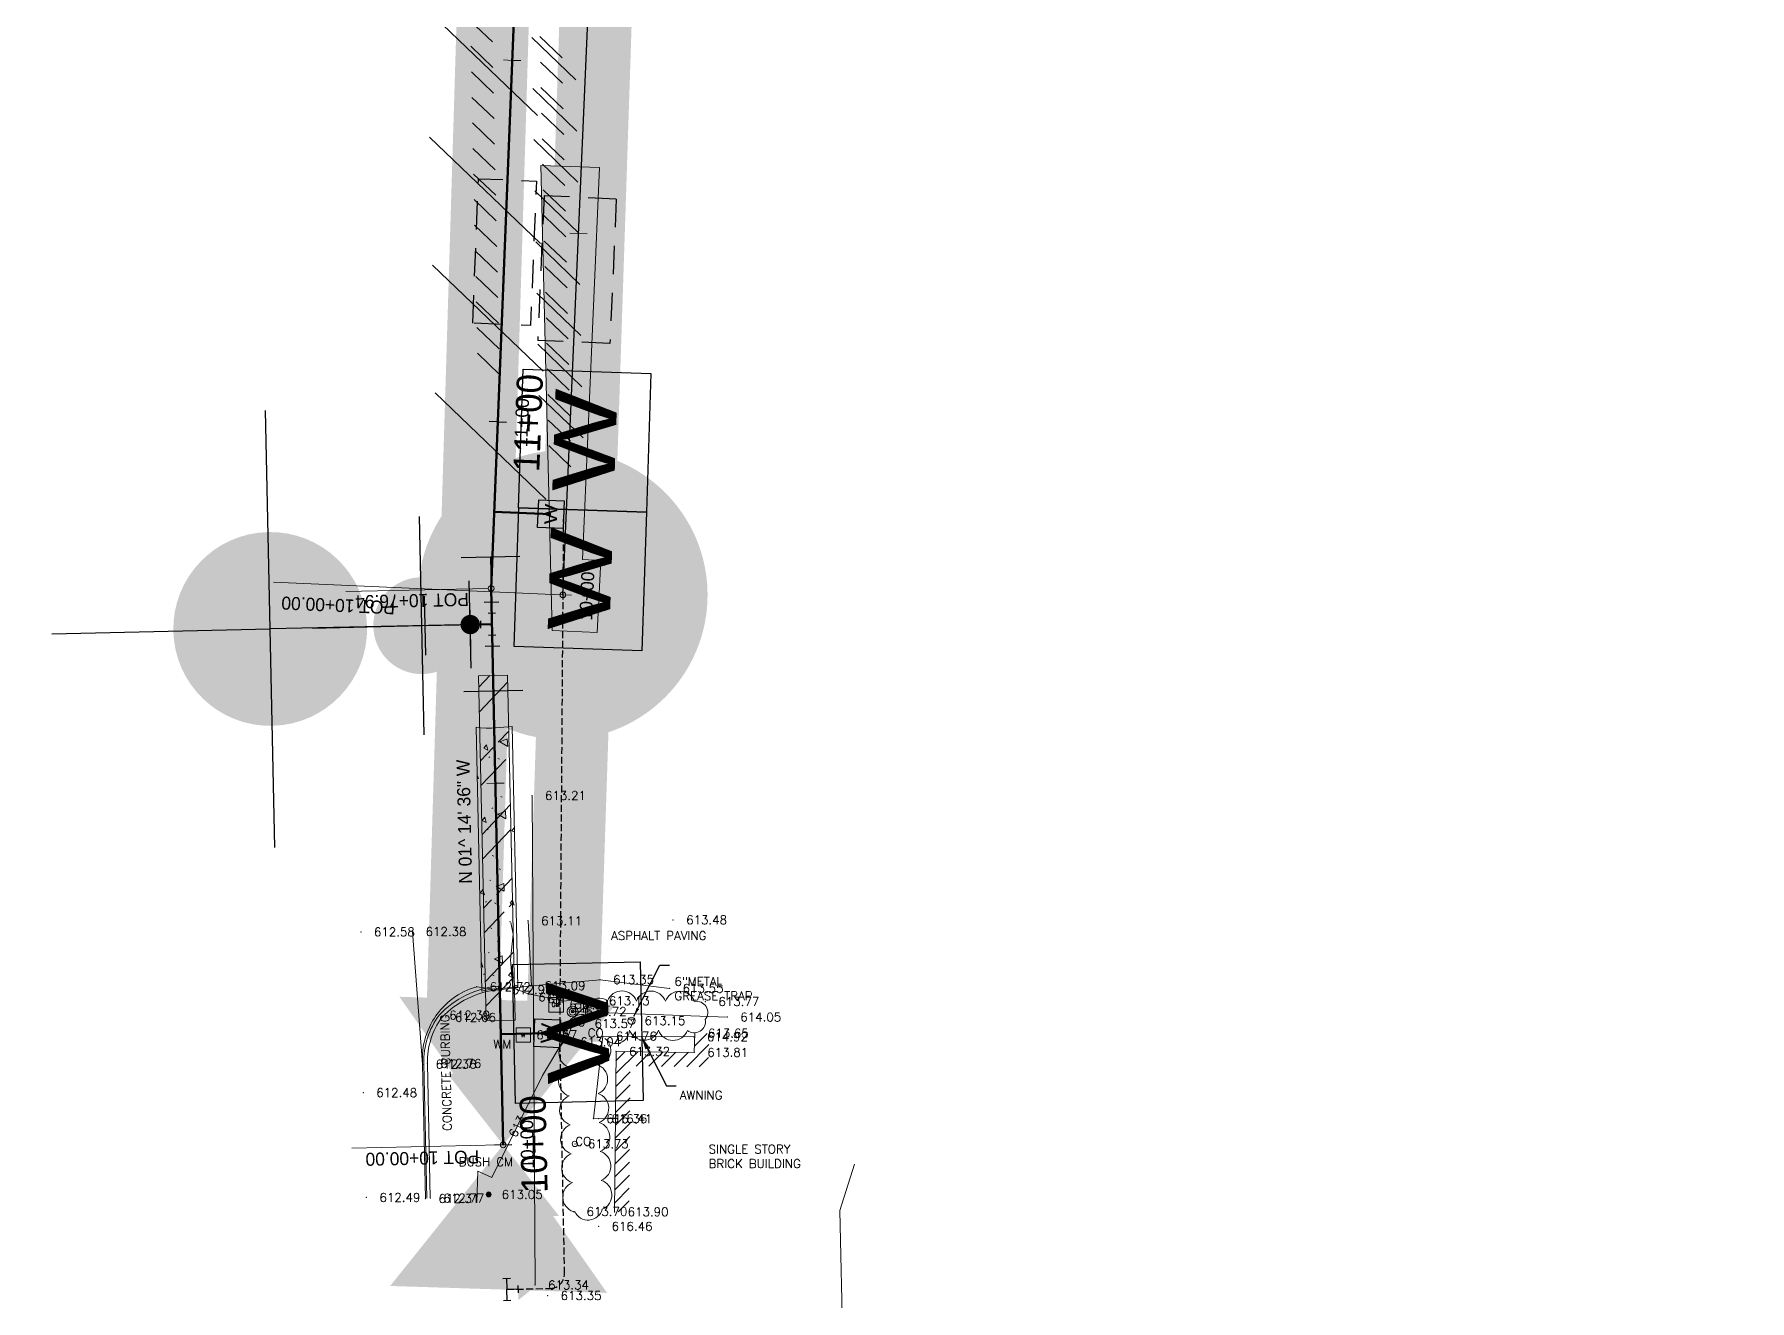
# Model space of a CAD drawing. Extents: x 2536931 to 2538613, y 7112513 to 7131087.
# Drawn here: x 2538277.1 to 2538514.2, y 7125836.9 to 7126012 of the extents above; entities that cross this region are included whole.
import ezdxf
from ezdxf.enums import TextEntityAlignment as Align

# ---------------------------------------------------------------- set-up
doc = ezdxf.new("R2010")
doc.units = 0
doc.header["$MEASUREMENT"] = 0
doc.linetypes.add('DGN Style 2', pattern=[6.486575, 3.891945, -2.59463])
doc.linetypes.add('DGN Style 3', pattern=[1.334151, 0.952965, -0.381186])
for name, color, linetype, lineweight in [('C-BORE-PIT', 5, 'DGN Style 2', 30), ('C-FIRE-HYDT-100SCALE', 7, 'Continuous', 30), ('C-FIRE-HYDT-200SCALE', 3, 'Continuous', 30), ('C-FIRE-HYDT-20SCALE', 30, 'Continuous', 30), ('C-FIRE-HYDT-40SCALE', 1, 'Continuous', 30), ('C-PIPE-CASING', 6, 'Continuous', 13), ('C-PVMT-ASPH-REPAIR', 7, 'Continuous', 0), ('C-SSWR-MHOL', 6, 'Continuous', 30), ('C-SSWR-MHOL-200SCALE', 6, 'Continuous', 30), ('C-SSWR-MHOL-20SCALE', 6, 'Continuous', 30), ('C-SSWR-UGND', 1, 'Continuous', 30), ('C-SSWR-UGND-ABAN', 7, 'Continuous', 13), ('C-SSWR-UGND-ABAN-20-SCALE', 7, 'Continuous', 13), ('C-WATR-INST-100SCALE', 7, 'Continuous', 30), ('C-WATR-INST-200SCALE', 3, 'Continuous', 30), ('C-WATR-INST-20SCALE', 30, 'Continuous', 30), ('C-WATR-INST-40SCALE', 1, 'Continuous', 30), ('C-WATR-UGND', 4, 'Continuous', 53), ('C-WATR-UGND-ABANDON-100', 7, 'Continuous', 13), ('C-WATR-UGND-ABANDON-20', 7, 'Continuous', 13), ('CONCRETE REPAIR', 7, 'Continuous', 13), ('D_ALIGN_WL_20_SCALE', 7, 'Continuous', 30), ('D_ALIGN_WL_40_SCALE', 7, 'Continuous', 30), ('D_ALIGN_WL_POT_20_SCALE', 7, 'Continuous', 0), ('distance', 54, 'Continuous', 0), ('Proposed ROW', 7, 'Continuous', 0), ('PT', 7, 'Continuous', 0), ('PTELEV', 5, 'Continuous', 0), ('V-BLDG', 8, 'Continuous', 0), ('V-BLDG-OTLN', 8, 'Continuous', 0), ('V-NGAS-LABL', 8, 'Continuous', 0), ('V-NGAS-STRC', 8, 'Continuous', 0), ('V-POWR-LABL', 8, 'Continuous', 0), ('V-POWR-OVHD', 8, 'OVERHEAD_ELECTRIC', 0), ('V-POWR-POLE', 8, 'Continuous', 0), ('V-PVMT-ASPH', 8, 'ASPHALT', 0), ('V-PVMT-CONC', 8, 'Continuous', 0), ('V-ROAD-CURB-BACK', 8, 'Continuous', 0), ('V-ROAD-CURB-FACE', 54, 'Continuous', 0), ('V-SITE-BLRD-STLE', 8, 'Continuous', 0), ('V-SITE-VEGE', 8, 'Continuous', 0), ('V-SITE-VEGE-DESC', 8, 'Continuous', 0), ('V-SSWR-LABL', 252, 'Continuous', 0), ('V-SSWR-MHOL', 8, 'Continuous', 0), ('V-TINN-BRKL', 100, 'Continuous', 0), ('V-TOPO-MINR', 8, 'Continuous', 0), ('V-TOPO-MISC', 8, 'Continuous', 0), ('V-WATR-LABL', 252, 'Continuous', 0), ('V-WATR-STRC', 252, 'WATER', 0)]:
    doc.layers.add(name, color=color, linetype=linetype, lineweight=lineweight)
doc.layers.add('C-WATR-UGND-OLD', color=56, linetype='Continuous', lineweight=53, plot=False)
doc.styles.add('L90', font='simplex.shx', dxfattribs={"height": 0.0075})
doc.styles.add('Outline', font='simplex.shx', dxfattribs={"height": 0.09})
doc.styles.add('PTXT', font='romans.shx')
doc.styles.add('ROMANS', font='romans.shx')
doc.styles.get("Standard").update_dxf_attribs({"font": 'romans.shx'})
doc.styles.add('Style-BRIDGE', font='BRIDGE.shx')
doc.styles.add('Style-romans', font='romans.shx')
doc.linetypes.add('ASPHALT', pattern='A,0.801,["/",Style-romans,S=0.06,R=0,X=0,Y=0.02],0.03,["/",Style-romans,S=0.09,R=0,X=0,Y=0.03],0.04,["/",Style-romans,S=0.045,R=0,X=0,Y=0.015],0', length=0.871)
doc.linetypes.add('OVERHEAD_ELECTRIC', pattern='A,0.25,-0.08,["OHE",Style-romans,S=0.05,R=0,X=-0.065,Y=-0.025],-0.08', length=0.41)
doc.linetypes.add('WATER', pattern='A,0.7,-0.07,["W",Style-romans,S=0.1,R=0,X=-0.051,Y=-0.051],-0.07', length=0.84)
doc.dimstyles.get("Standard").update_dxf_attribs({"dimtxt": 0.18, "dimasz": 0.18, "dimexe": 0.18, "dimexo": 0.0625, "dimgap": 0.09, "dimtad": 0, "dimtih": 1, "dimtoh": 1, "dimdec": 4, "dimzin": 0, "dimdsep": 46, "dimtxsty": 'Standard', "dimcen": 0.09, "dimadec": 0, "dimazin": 0, "dimtfac": 1, "dimtdec": 4, "dimtofl": 0, "dimtmove": 0, "dimatfit": 3, "dimfxl": 0, "dimtolj": 1, "dimtzin": 0, "dimarcsym": 0})

# ---------------------------------------------------------------- blocks, each defined once
blk = doc.blocks.new('BOLL')
at = {"linetype": 'Continuous'}
blk.add_circle((0, 0), 0.025, dxfattribs=at)
blk = doc.blocks.new('SHRUB')
at = {"linetype": 'Continuous', "flags": 128}
blk.add_lwpolyline([(-0.017, 0, 1), (0.017, 0, 1), (-0.017, 0)], format="xyb", dxfattribs=at)
for points in [[(0.017, 0.002), (-0.017, 0.002)], [(-0.017, 0), (0.017, 0)], [(-0.015, 0.007), (0.015, 0.007)], [(0.015, 0.005), (-0.015, 0.005)], [(-0.015, 0.005), (0.012, 0.005)], [(-0.015, 0.002), (0.012, 0.002)], [(0.012, 0.012), (-0.012, 0.012)], [(-0.01, 0.01), (0.01, 0.01)], [(0.007, 0.01), (-0.01, 0.01)], [(0.005, 0.012), (-0.005, 0.012)], [(-0.002, 0.015), (0.005, 0.015)], [(-0.015, -0.002), (0.015, -0.002)], [(-0.015, -0.002), (0.015, -0.002)], [(-0.015, -0.005), (0.012, -0.005)], [(0.01, -0.007), (-0.012, -0.007)], [(0.015, -0.007), (-0.012, -0.007)], [(0.007, -0.01), (-0.01, -0.01)], [(-0.007, -0.012), (0.007, -0.012)], [(-0.005, -0.012), (0.002, -0.012)], [(-0.002, -0.015), (0.002, -0.015)]]:
    blk.add_lwpolyline(points, dxfattribs=at)
blk = doc.blocks.new('CO')
at = {"linetype": 'Continuous'}
blk.add_circle((0, 0), 0.0187, dxfattribs=at)
blk = doc.blocks.new('GASMTR')
at = {"linetype": 'Continuous'}
for p, q in [((-0.05, 0.05), (-0.05, -0.05)), ((-0.05, 0.05), (0.05, 0.05)), ((0.05, -0.05), (0.05, 0.05)), ((-0.05, -0.05), (0.05, -0.05))]:
    blk.add_line(p, q, dxfattribs=at)
at = {"linetype": 'Continuous', "style": 'ROMANS'}
blk.add_text('GM', height=0.03, dxfattribs=at).set_placement((-0.002, 0), align=Align.MIDDLE_CENTER)
blk = doc.blocks.new('PP')
at = {"linetype": 'Continuous', "lineweight": 0}
for radius in [0.0375, 0.0093]:
    blk.add_circle((0, 0), radius, dxfattribs=at)
blk.add_circle((0, 0), 0.0243)
blk = doc.blocks.new('WTRMTR')
at = {"linetype": 'Continuous'}
for p, q in [((-0.05, 0.05), (-0.05, -0.05)), ((-0.05, 0.05), (0.05, 0.05)), ((0.05, -0.05), (0.05, 0.05)), ((-0.05, -0.05), (0.05, -0.05))]:
    blk.add_line(p, q, dxfattribs=at)
at = {"linetype": 'Continuous', "style": 'ROMANS'}
blk.add_text('W', height=0.03, dxfattribs=at).set_placement((-0.001, 0), align=Align.MIDDLE_CENTER)
blk = doc.blocks.new('WVP40SC')
at = {"layer": 'C-WATR-INST-40SCALE', "extrusion": (0, 0, -1)}
blk.add_solid([(4, -3), (4, 3), (0, 0)], dxfattribs=at)
at = {"layer": 'C-WATR-INST-40SCALE'}
blk.add_solid([(0, 0), (4, -3), (4, 3)], dxfattribs=at)
blk = doc.blocks.new('WVP40SC_1')
at = {"layer": 'C-WATR-INST-20SCALE', "extrusion": (0, 0, -1)}
blk.add_solid([(4, -3), (4, 3), (0, 0)], dxfattribs=at)
at = {"layer": 'C-WATR-INST-20SCALE'}
blk.add_solid([(0, 0), (4, -3), (4, 3)], dxfattribs=at)
blk = doc.blocks.new('WVP40SC_2')
at = {"layer": 'C-WATR-INST-200SCALE', "extrusion": (0, 0, -1)}
blk.add_solid([(4, -3), (4, 3), (0, 0)], dxfattribs=at)
at = {"layer": 'C-WATR-INST-200SCALE'}
blk.add_solid([(0, 0), (4, -3), (4, 3)], dxfattribs=at)
blk = doc.blocks.new('TP20SC')
at = {"layer": 'C-WATR-INST-20SCALE'}
for p, q in [((-1.54, -0.51), (-1.54, 0.51)), ((-1.54, 0), (0, 0)), ((-0.51, 1.54), (0.51, 1.54)), ((0, 1.54), (0, 0)), ((1.54, 0), (0, 0)), ((1.54, 0.51), (1.54, -0.51))]:
    blk.add_line(p, q, dxfattribs=at)
blk = doc.blocks.new('TP20SC_1')
at = {"layer": 'C-WATR-INST-40SCALE'}
for p, q in [((-0.51, 1.54), (0.51, 1.54)), ((0, 1.54), (0, 0)), ((-1.54, -0.51), (-1.54, 0.51)), ((-1.54, 0), (0, 0)), ((1.54, 0), (0, 0)), ((1.54, 0.51), (1.54, -0.51))]:
    blk.add_line(p, q, dxfattribs=at)
blk = doc.blocks.new('WMP20SC new')
at = {"layer": 'C-WATR-INST-20SCALE', "lineweight": 30, "flags": 128}
blk.add_lwpolyline([(-1.92, 1.77), (1.92, 1.77), (1.92, -1.77), (-1.92, -1.77)], close=True, dxfattribs=at)
at = {"layer": 'C-WATR-INST-20SCALE', "color": 7, "linetype": 'Continuous', "lineweight": 30, "insert": (0, 0), "char_height": 1.71, "attachment_point": 5, "line_spacing_factor": 0.722892, "style": 'Outline'}
blk.add_mtext('\\FBRIDGE.shx;\\W1.315789x;W', dxfattribs=at)
blk = doc.blocks.new('FHP40SC_1')
at = {"layer": 'C-FIRE-HYDT-20SCALE'}
h = blk.add_hatch(color=256, dxfattribs=at)
edge = h.paths.add_edge_path()
edge.add_arc((0, 0), 2.68, 0.0002, 360.0002)
for p, q in [((0, 6.04), (0, 0)), ((-6.04, 0), (6.04, 0))]:
    blk.add_line(p, q, dxfattribs=at)
blk = doc.blocks.new('FHP40SC')
at = {"layer": 'C-FIRE-HYDT-40SCALE'}
h = blk.add_hatch(color=256, dxfattribs=at)
edge = h.paths.add_edge_path()
edge.add_arc((0, 0), 2.68, 0.0002, 360.0002)
for p, q in [((0, 6.04), (0, 0)), ((-6.04, 0), (6.04, 0))]:
    blk.add_line(p, q, dxfattribs=at)
blk = doc.blocks.new('FHP40SC_2')
at = {"layer": 'C-FIRE-HYDT-200SCALE'}
h = blk.add_hatch(color=256, dxfattribs=at)
edge = h.paths.add_edge_path()
edge.add_arc((0, 0), 2.679, 0.0002, 360.0002)
for p, q in [((0, 6.04), (0, 0)), ((-6.04, 0), (6.04, 0))]:
    blk.add_line(p, q, dxfattribs=at)
blk = doc.blocks.new('*U112')
at = {"layer": 'C-WATR-INST-200SCALE'}
for p, q in [((6.73, 9.23), (-1.41, 9.31)), ((2.66, 9.27), (2.5, -9.27)), ((-6.66, 4.15), (-6.73, -3.99)), ((6.56, -9.31), (-1.57, -9.24))]:
    blk.add_line(p, q, dxfattribs=at)
blk = doc.blocks.new('*U111')
at = {"layer": 'C-WATR-INST-200SCALE'}
blk.add_line((-28.25, 0.9), (2.4, 0), dxfattribs=at)
at = {"layer": 'C-FIRE-HYDT-200SCALE', "xscale": 5, "yscale": 5, "zscale": 5.000000000000001, "rotation": 268.3181426825738}
blk.add_blockref('FHP40SC_2', (2.4, 0), dxfattribs=at)
at = {"layer": 'C-WATR-INST-200SCALE', "rotation": 178.827949876491}
blk.add_blockref('*U112', (-25.67, 0.85), dxfattribs=at)
blk = doc.blocks.new('WVP40SC_3')
at = {"layer": 'C-WATR-UGND-OLD', "extrusion": (0, 0, -1)}
blk.add_solid([(4, -3), (4, 3), (0, 0)], dxfattribs=at)
at = {"layer": 'C-WATR-UGND-OLD'}
blk.add_solid([(0, 0), (4, -3), (4, 3)], dxfattribs=at)
blk = doc.blocks.new('WMP20SC new_1')
at = {"layer": 'C-WATR-INST-100SCALE', "flags": 128}
blk.add_lwpolyline([(-1.919, 1.767), (1.919, 1.767), (1.919, -1.767), (-1.919, -1.767)], close=True, dxfattribs=at)
at = {"layer": 'C-WATR-INST-100SCALE', "insert": (0, 0), "char_height": 1.71, "attachment_point": 5, "line_spacing_factor": 0.722892, "style": 'Outline'}
blk.add_mtext('\\FBRIDGE.shx;\\W1.315789x;W', dxfattribs=at)
blk = doc.blocks.new('FHP40SC_3')
at = {"layer": 'C-FIRE-HYDT-200SCALE'}
h = blk.add_hatch(color=256, dxfattribs=at)
edge = h.paths.add_edge_path()
edge.add_arc((0, 0), 2.679, 0.00017, 360.00017)
for p, q in [((0, 6.04), (0, 0)), ((-6.04, 0), (6.04, 0))]:
    blk.add_line(p, q, dxfattribs=at)

msp = doc.modelspace()

# ---------------------------------------------------------------- hatches: boundary and pattern name
at = {"layer": 'C-PIPE-CASING'}
h = msp.add_hatch(dxfattribs=at)
h.set_pattern_fill('ANSI32', color=256, style=0)
h.set_pattern_definition([(226.243, (2538340.271, 7125892.288), (5.4502, 16.1027), [14.4, -1]), (226.243, (2538342.0044, 7125890.6284), (5.4502, 16.1027), [14.4, -1])])
h.paths.add_polyline_path([(2538339.53, 7125875.58), (2538338.49, 7125923.27), (2538342.49, 7125923.35), (2538343.53, 7125875.67)])
at = {"layer": 'C-PVMT-ASPH-REPAIR', "lineweight": 13}
msp.add_hatch(color=9, dxfattribs=at).paths.add_polyline_path([(2538354.88, 7125929.25), (2538348.66, 7125929.52), (2538347.09, 7125993.81), (2538355.22, 7125993.56), (2538352.86, 7125939.34), (2538355.41, 7125939.23)])
at = {"layer": 'C-SSWR-MHOL'}
h = msp.add_hatch(color=256, dxfattribs=at)
edge = h.paths.add_edge_path()
edge.add_arc((2538350.15, 7125934.46), 4, 87.5172, 447.5172)
at = {"layer": 'C-SSWR-MHOL-200SCALE'}
h = msp.add_hatch(color=256, dxfattribs=at)
edge = h.paths.add_edge_path()
edge.add_arc((2538350.15, 7125934.46), 20, 87.5172, 447.5172)
at = {"layer": 'C-SSWR-MHOL-20SCALE'}
h = msp.add_hatch(color=256, dxfattribs=at)
edge = h.paths.add_edge_path()
edge.add_arc((2538350.15, 7125934.46), 2, 87.5172, 447.5172)
at = {"layer": 'CONCRETE REPAIR', "linetype": 'Continuous', "lineweight": 0}
h = msp.add_hatch(dxfattribs=at)
h.set_pattern_fill('CONCR2', style=0)
h.set_pattern_definition([(152.8184, (2538327.4056, 7125926.1653), (18.1325, -10.43591), [0.61556, -91.2449]), (51.6973, (2538326.858, 7125926.4465), (-47.360723, -58.885995), [0.55305, -137.0636]), (-74.3396, (2538327.2008, 7125926.8805), (-0.23876, -9.99715), [0.7439, -30.6316]), (170.8847, (2538329.7634, 7125929.2504), (64.060653, -11.53281), [1.2809, -72.9022]), (42.6831, (2538328.4987, 7125929.4533), (-9.424392, -9.777769), [1.1455, -113.9125]), (-66.6935, (2538329.3407, 7125930.23), (8.94687, -10.21653), [1.0448, -20.9648]), (150.078, (2538324.365, 7125923.9017), (8.94687, -10.21653), [1.281, -19.6402]), (22.1572, (2538323.2547, 7125924.5407), (-27.795654, -9.33901), [1.1313, -48.9746]), (-86.5933, (2538324.3024, 7125924.96736), (6.798014, -100.190873), [1.0453, -109.3378]), (31.7767, (2538325.324, 7125929.6527), (-28.034415, -19.33616), [0.1601, -54.7088]), (155.1065, (2538323.4526, 7125932.1844), (27.31813, -10.65529), [0.2189, -49.887]), (155.1065, (2538332.092, 7125928.5138), (27.31813, -10.65529), [0.2187, -49.8872]), (155.1065, (2538329.4695, 7125926.5556), (27.31813, -10.65529), [0.2189, -49.887]), (4.8432, (2538327.5067, 7125931.8455), (9.18563, -0.21938), [0.201, -92.2241]), (155.1065, (2538323.8374, 7125926.9122), (27.31813, -10.65529), [0.2187, -49.8872]), (155.1065, (2538328.479, 7125923.204), (27.31813, -10.65529), [0.2188, -49.8871]), (152.8184, (2538330.8103, 7125923.1926), (18.1325, -10.43591), [0.6157, -91.24476]), (51.6973, (2538330.2626, 7125923.4739), (-47.360723, -58.885995), [0.55327, -137.06337]), (-74.3396, (2538330.6056, 7125923.908), (-0.23876, -9.99715), [0.7441, -30.6314]), (152.8184, (2538325.9567, 7125931.9693), (18.1325, -10.43591), [0.61556, -91.2449]), (51.6973, (2538325.40915, 7125932.2505), (-47.360723, -58.885995), [0.55305, -137.0636]), (-74.3396, (2538325.752, 7125932.6845), (-0.23876, -9.99715), [0.7439, -30.6316]), (31.7767, (2538331.577, 7125925.1471), (-28.034415, -19.33616), [0.1601, -54.7088]), (32.856, (2538331.1795, 7125932.1681), (-28.034415, -19.336158), [0.16024, -88.7393])])
h.paths.add_polyline_path([(2538343.93, 7125880.28), (2538340.45, 7125879.95), (2538339.51, 7125879.82), (2538338.94, 7125879.68), (2538338.15, 7125916.2), (2538338.77, 7125916.09), (2538339.53, 7125916.03), (2538340.28, 7125916.04), (2538343.15, 7125916.25)])
at = {"layer": 'Proposed ROW', "lineweight": 13}
h = msp.add_hatch(dxfattribs=at)
h.set_pattern_fill('ANSI32', color=256, style=0)
h.set_pattern_definition([(87.5874, (2538355.026, 7126151.158), (11.3725, -19.8964), [14.4, -5]), (87.5874, (2538352.629, 7126151.259), (11.3725, -19.8964), [14.4, -5])])
h.paths.add_polyline_path([(2538365.18, 7126177.97), (2538361.18, 7126178.18), (2538348.68, 7125944.56), (2538352.68, 7125944.34)])
at = {"layer": 'V-BLDG-OTLN'}
h = msp.add_hatch(dxfattribs=at)
h.set_pattern_fill('ANSI31', color=256, style=0)
h.set_pattern_definition([(45, (0, 0), (-0.88388347648, 0.88388347648), [])])
h.paths.add_polyline_path([(2538359.48, 7125869.33), (2538370.25, 7125869.19), (2538370.39, 7125873.82), (2538368.39, 7125873.88), (2538368.31, 7125871.22), (2538357.5, 7125871.35), (2538357.3, 7125849.17), (2538359.3, 7125849.16)])

# ---------------------------------------------------------------- linework, layer by layer
at = {"layer": 'C-BORE-PIT'}
for p, q in [((2538347.54, 7125989.62), (2538346.67, 7125969.64)), ((2538357.53, 7125989.19), (2538347.54, 7125989.62)), ((2538357.53, 7125989.19), (2538356.66, 7125969.21)), ((2538356.66, 7125969.21), (2538346.67, 7125969.64))]:
    msp.add_line(p, q, dxfattribs=at)
at = {"layer": 'C-BORE-PIT', "flags": 128}
msp.add_lwpolyline([(2538337.69, 7125972.02), (2538338.49, 7125992), (2538346.48, 7125991.68), (2538345.68, 7125971.7)], close=True, dxfattribs=at)
at = {"layer": 'C-PIPE-CASING', "linetype": 'Continuous', "lineweight": 13, "flags": 128}
msp.add_lwpolyline([(2538339.53, 7125875.58), (2538338.49, 7125923.27), (2538342.49, 7125923.35), (2538343.53, 7125875.67)], close=True, dxfattribs=at)
at = {"layer": 'C-PVMT-ASPH-REPAIR', "color": 7, "lineweight": 13, "flags": 128}
msp.add_lwpolyline([(2538347.09, 7125993.81), (2538348.66, 7125929.52), (2538354.88, 7125929.25), (2538355.41, 7125939.23), (2538352.86, 7125939.34), (2538355.22, 7125993.56)], close=True, dxfattribs=at)
at = {"layer": 'C-SSWR-UGND'}
msp.add_line((2538350.15, 7125934.46), (2538364.27, 7126259.15), dxfattribs=at)
at = {"layer": 'C-SSWR-UGND', "extrusion": (0, 0, -1)}
msp.add_solid([(-2538348.76, 7125949.8), (-2538350.59, 7125944.53), (-2538352.87, 7125949.63)], dxfattribs=at)
at = {"layer": 'C-SSWR-UGND-ABAN', "linetype": 'Continuous'}
for p, q in [((2538345.84, 7126011.54), (2538351.96, 7126005.66)), ((2538345.98, 7126004.47), (2538352.09, 7125998.59)), ((2538346.12, 7125997.4), (2538352.23, 7125991.52)), ((2538346.26, 7125990.33), (2538352.37, 7125984.45)), ((2538346.4, 7125983.26), (2538352.51, 7125977.38)), ((2538346.54, 7125976.19), (2538352.65, 7125970.31)), ((2538346.68, 7125969.12), (2538352.79, 7125963.24)), ((2538346.82, 7125962.05), (2538352.93, 7125956.17))]:
    msp.add_line(p, q, dxfattribs=at)
at = {"layer": 'C-SSWR-UGND-ABAN-20-SCALE', "linetype": 'Continuous'}
for p, q in [((2538346.97, 7126011.66), (2538350.03, 7126008.72)), ((2538347.05, 7126008.12), (2538350.11, 7126005.19)), ((2538347.12, 7126004.59), (2538350.19, 7126001.66)), ((2538347.2, 7126001.05), (2538350.26, 7125998.12)), ((2538347.28, 7125997.52), (2538350.34, 7125994.59)), ((2538347.35, 7125993.99), (2538350.42, 7125991.05)), ((2538347.43, 7125990.45), (2538350.49, 7125987.52)), ((2538347.51, 7125986.92), (2538350.57, 7125983.98)), ((2538347.58, 7125983.38), (2538350.65, 7125980.45)), ((2538347.66, 7125979.85), (2538350.73, 7125976.91)), ((2538347.74, 7125976.31), (2538350.8, 7125973.38)), ((2538347.82, 7125972.78), (2538350.88, 7125969.84)), ((2538347.89, 7125969.24), (2538350.96, 7125966.31)), ((2538347.97, 7125965.71), (2538351.03, 7125962.77)), ((2538348.05, 7125962.17), (2538351.11, 7125959.24)), ((2538348.12, 7125958.64), (2538351.19, 7125955.7)), ((2538348.2, 7125955.1), (2538351.26, 7125952.17))]:
    msp.add_line(p, q, dxfattribs=at)
at = {"layer": 'C-WATR-INST-20SCALE'}
for p, q in [((2538341.86, 7125839.98), (2538342.89, 7125840)), ((2538342.37, 7125839.99), (2538342.41, 7125838.45)), ((2538343.95, 7125838.48), (2538342.41, 7125838.45)), ((2538342.45, 7125836.9), (2538342.41, 7125838.45)), ((2538343.94, 7125839), (2538343.96, 7125837.97)), ((2538342.96, 7125836.92), (2538341.93, 7125836.89))]:
    msp.add_line(p, q, dxfattribs=at)
at = {"layer": 'C-WATR-INST-20SCALE', "extrusion": (0, 0, -1)}
msp.add_solid([(-2538345.95, 7125838.53), (-2538343.92, 7125839.98), (-2538343.99, 7125836.98)], dxfattribs=at)
at = {"layer": 'C-WATR-UGND'}
for p, q in [((2538340.23, 7125935.36), (2538353.1, 7126258.17)), ((2538340.65, 7125945.94), (2538348.49, 7125945.63)), ((2538340.23, 7125935.36), (2538341.9, 7125858.44)), ((2538340.34, 7125930.42), (2538337.34, 7125930.36)), ((2538347.98, 7125873.86), (2538341.57, 7125873.72))]:
    msp.add_line(p, q, dxfattribs=at)
at = {"layer": 'C-WATR-UGND', "linetype": 'DGN Style 3', "lineweight": 30}
for p, q in [((2538349.74, 7125873.79), (2538350.26, 7125945.56)), ((2538350.38, 7125840.63), (2538349.74, 7125873.79)), ((2538342.41, 7125838.45), (2538348.43, 7125838.59))]:
    msp.add_line(p, q, dxfattribs=at)
msp.add_arc((2538348.38, 7125840.59), 2, 271.3549, 1.109, dxfattribs=at)
at = {"layer": 'C-WATR-UGND-ABANDON-100'}
for p, q in [((2538331.35, 7126015.4), (2538346.66, 7126000.72)), ((2538331.72, 7125997.72), (2538347.04, 7125983.05)), ((2538332.1, 7125980.05), (2538347.41, 7125965.37)), ((2538332.47, 7125962.38), (2538347.79, 7125947.7))]:
    msp.add_line(p, q, dxfattribs=at)
at = {"layer": 'C-WATR-UGND-ABANDON-20', "linetype": 'Continuous'}
for p, q in [((2538337.34, 7126013.84), (2538340.41, 7126010.91)), ((2538337.42, 7126010.31), (2538340.48, 7126007.37)), ((2538337.5, 7126006.77), (2538340.56, 7126003.84)), ((2538337.57, 7126003.24), (2538340.64, 7126000.3)), ((2538337.65, 7125999.7), (2538340.71, 7125996.77)), ((2538337.72, 7125996.17), (2538340.79, 7125993.23)), ((2538337.8, 7125992.63), (2538340.86, 7125989.7)), ((2538337.88, 7125989.1), (2538340.94, 7125986.16)), ((2538337.95, 7125985.56), (2538341.02, 7125982.63)), ((2538338.03, 7125982.03), (2538341.09, 7125979.09)), ((2538338.1, 7125978.49), (2538341.17, 7125975.56)), ((2538338.18, 7125974.96), (2538341.24, 7125972.02)), ((2538338.26, 7125971.42), (2538341.32, 7125968.49)), ((2538338.33, 7125967.89), (2538341.4, 7125964.95))]:
    msp.add_line(p, q, dxfattribs=at)
at = {"layer": 'CONCRETE REPAIR', "linetype": 'Continuous', "flags": 128}
msp.add_lwpolyline([(2538343.93, 7125880.28), (2538340.45, 7125879.95), (2538339.51, 7125879.82), (2538338.94, 7125879.68), (2538338.15, 7125916.2), (2538338.77, 7125916.09), (2538339.53, 7125916.03), (2538340.28, 7125916.04), (2538343.15, 7125916.25)], close=True, dxfattribs=at)
at = {"layer": 'D_ALIGN_WL_20_SCALE', "color": 6, "lineweight": 13}
for p, q in [((2538343.14, 7126008.36), (2538341.94, 7126008.41)), ((2538343.14, 7126008.36), (2538344.34, 7126008.32)), ((2538341.15, 7125958.4), (2538339.95, 7125958.45)), ((2538341.15, 7125958.4), (2538342.35, 7125958.36)), ((2538340.82, 7125908.43), (2538339.62, 7125908.4)), ((2538340.82, 7125908.43), (2538342.02, 7125908.45)), ((2538341.9, 7125858.44), (2538340.7, 7125858.41)), ((2538341.9, 7125858.44), (2538343.1, 7125858.47))]:
    msp.add_line(p, q, dxfattribs=at)
at = {"layer": 'D_ALIGN_WL_20_SCALE', "color": 2, "lineweight": 13}
for p, q in [((2538352.32, 7125984.42), (2538351.12, 7125984.47)), ((2538352.32, 7125984.42), (2538353.52, 7125984.36)), ((2538350.15, 7125934.46), (2538348.95, 7125934.52)), ((2538350.15, 7125934.46), (2538351.35, 7125934.41))]:
    msp.add_line(p, q, dxfattribs=at)
at = {"layer": 'D_ALIGN_WL_40_SCALE', "color": 6}
for p, q in [((2538341.15, 7125958.4), (2538339.95, 7125958.45)), ((2538341.15, 7125958.4), (2538342.35, 7125958.36)), ((2538341.9, 7125858.44), (2538340.7, 7125858.41)), ((2538341.9, 7125858.44), (2538343.1, 7125858.47))]:
    msp.add_line(p, q, dxfattribs=at)
at = {"layer": 'D_ALIGN_WL_POT_20_SCALE', "color": 2, "lineweight": 13}
msp.add_line((2538349.75, 7125934.47), (2538310.13, 7125936.2), dxfattribs=at)
at = {"layer": 'D_ALIGN_WL_POT_20_SCALE', "color": 6, "lineweight": 13}
for p, q in [((2538339.83, 7125935.35), (2538320.12, 7125934.92)), ((2538341.5, 7125858.43), (2538320.98, 7125857.99))]:
    msp.add_line(p, q, dxfattribs=at)
for centre in [(2538340.23, 7125935.36), (2538341.9, 7125858.44)]:
    msp.add_circle(centre, 0.4, dxfattribs=at)
at = {"layer": 'D_ALIGN_WL_POT_20_SCALE', "color": 2, "lineweight": 13}
msp.add_circle((2538350.15, 7125934.46), 0.4, dxfattribs=at)
at = {"layer": 'distance', "color": 7, "linetype": 'Continuous', "lineweight": 0, "const_width": 10}
for points in [[(2538509.23, 7129167.85), (2538386.36, 7128095.99), (2538358.75, 7127119.82), (2538359.33, 7126636.89), (2538336.27, 7125875.85)], [(2538350.05, 7125872.84), (2538429.93, 7128312.9), (2538436.68, 7128453.75), (2538506.78, 7129126.31)]]:
    msp.add_lwpolyline(points, dxfattribs=at)
at = {"layer": 'PT'}
for p in [(2538345.88, 7125906.71, 613.21), (2538345.34, 7125889.41, 613.11), (2538365.39, 7125889.53, 613.47), (2538322.22, 7125887.87, 612.58), (2538329.36, 7125887.91, 612.38), (2538355.29, 7125881.27, 613.35), (2538338.23, 7125880.29, 612.72), (2538341.27, 7125879.88, 612.93), (2538345.82, 7125880.44, 613.09), (2538364.9, 7125880.07, 613.55), (2538332.65, 7125876.36, 612.39), (2538349.22, 7125877.8, 612.94), (2538351.5, 7125876.86, 612.72), (2538354.7, 7125878.33, 613.13), (2538369.85, 7125878.24, 613.77), (2538333.43, 7125876.06, 612.66), (2538352.72, 7125875.2, 613.57), (2538359.63, 7125875.6, 613.15), (2538368.39, 7125873.88, 613.65), (2538372.88, 7125876.1, 614.05), (2538344.67, 7125873.63, 612.57), (2538350.75, 7125872.66, 613.04), (2538355.68, 7125873.46, 614.75), (2538368.27, 7125873.36, 614.92), (2538330.75, 7125869.58, 612.35), (2538331.42, 7125869.69, 612.76), (2538357.5, 7125871.35, 613.32), (2538368.31, 7125871.22, 613.81), (2538322.54, 7125865.65, 612.48), (2538354.36, 7125862.05, 616.36), (2538355.05, 7125862.05, 616.41), (2538351.8, 7125858.57, 613.73), (2538322.99, 7125851.16, 612.48), (2538331.15, 7125851, 612.31), (2538331.82, 7125851.07, 612.77), (2538339.89, 7125851.58, 613.05), (2538351.6, 7125849.21, 613.7), (2538357.3, 7125849.17, 613.9), (2538355.08, 7125847.17, 616.46), (2538346.3, 7125839.06, 613.34), (2538348.04, 7125837.58, 613.35)]:
    msp.add_point(p, dxfattribs=at)
at = {"layer": 'V-BLDG', "flags": 128}
msp.add_lwpolyline([(2538357.3, 7125849.17), (2538357.5, 7125871.35), (2538368.31, 7125871.22), (2538368.39, 7125873.88)], dxfattribs=at)
at = {"layer": 'V-POWR-OVHD'}
msp.add_line((2538346.3, 7125839.06), (2538345.88, 7125906.71), dxfattribs=at)
at = {"layer": 'V-POWR-OVHD', "flags": 128}
msp.add_lwpolyline([(2538351.5, 7125876.86), (2538372.88, 7125876.1)], dxfattribs=at)
at = {"layer": 'V-PVMT-ASPH', "flags": 128}
msp.add_lwpolyline([(2538345.34, 7125889.41), (2538345.82, 7125880.44), (2538355.29, 7125881.27), (2538364.9, 7125880.07)], dxfattribs=at)
at = {"layer": 'V-PVMT-CONC', "flags": 128}
msp.add_lwpolyline([(2538345.82, 7125880.44), (2538341.27, 7125879.88)], dxfattribs=at)
at = {"layer": 'V-ROAD-CURB-BACK', "flags": 128}
msp.add_lwpolyline([(2538331.82, 7125851.07), (2538331.42, 7125869.69, -0.165545), (2538333.43, 7125876.06, -0.182918), (2538341.27, 7125879.88)], format="xyb", dxfattribs=at)
at = {"layer": 'V-ROAD-CURB-FACE', "flags": 128}
msp.add_lwpolyline([(2538331.32, 7125851.06), (2538330.92, 7125869.68, -0.166263), (2538333.05, 7125876.38, -0.183529), (2538341.22, 7125880.38), (2538341.27, 7125879.88)], format="xyb", dxfattribs=at)
at = {"layer": 'V-SITE-VEGE', "flags": 128}
msp.add_lwpolyline([(2538351.6, 7125849.21, -0.7), (2538351.46, 7125853.21, -0.7), (2538351.31, 7125857.21, -0.7), (2538351.17, 7125861.21, -0.7), (2538351.02, 7125865.2, -0.7), (2538350.88, 7125869.2, -0.7), (2538351.06, 7125873.1, -0.7), (2538353.34, 7125876.38, -0.7), (2538356.32, 7125878.33, -0.7), (2538360.32, 7125878.3, -0.7), (2538364.32, 7125878.28, -0.7), (2538368.32, 7125878.25, -0.7), (2538369.84, 7125875.77, -0.7), (2538367.36, 7125874.26, -0.7), (2538363.36, 7125874.28, -0.7), (2538359.36, 7125874.31, -0.7), (2538355.97, 7125873.15, -0.7), (2538354.87, 7125869.52, -0.7), (2538355.01, 7125865.53, -0.7), (2538355.16, 7125861.53, -0.7), (2538355.31, 7125857.53, -0.7), (2538355.45, 7125853.53, -0.7), (2538355.6, 7125849.54, -0.7), (2538351.78, 7125849.22, -0.7), (2538351.6, 7125849.21)], format="xyb", dxfattribs=at)
at = {"layer": 'V-TINN-BRKL', "extrusion": (0.00011069, -0.001465, 0.999999), "elevation": -9544.58, "flags": 128}
msp.add_lwpolyline([(2538330.66, 7125863.24), (2538329.28, 7125881.57)], dxfattribs=at)
at = {"layer": 'V-TINN-BRKL', "extrusion": (-0.035504, -0.004413, 0.99936), "elevation": -120953.03, "flags": 128}
msp.add_lwpolyline([(-6758404.15, 3395690.76), (-6758404.15, 3395686.17)], dxfattribs=at)
at = {"layer": 'V-TINN-BRKL', "extrusion": (0.042576, 0.001724, 0.999092), "elevation": 120970.56, "flags": 128}
msp.add_lwpolyline([(7017319.95, -2822026.48), (7017313.66, -2822024.2), (7017295.05, -2822023.85)], dxfattribs=at)
at = {"layer": 'V-TINN-BRKL'}
for points in [[(2538364.9, 7125880.07, 613.55), (2538355.29, 7125881.27, 613.35), (2538345.82, 7125880.44, 613.09), (2538345.34, 7125889.41, 613.11)], [(2538341.27, 7125879.88, 612.93), (2538338.23, 7125880.29, 612.72), (2538337.78, 7125880.15, 612.7), (2538337.35, 7125879.99, 612.67), (2538336.92, 7125879.82, 612.65), (2538336.5, 7125879.62, 612.63), (2538336.09, 7125879.41, 612.61), (2538335.69, 7125879.18, 612.59), (2538335.3, 7125878.93, 612.56), (2538334.92, 7125878.66, 612.54), (2538334.55, 7125878.38, 612.52), (2538334.2, 7125878.08, 612.5), (2538333.86, 7125877.76, 612.48), (2538333.54, 7125877.43, 612.46), (2538333.23, 7125877.09, 612.43), (2538332.93, 7125876.73, 612.41), (2538332.65, 7125876.36, 612.39), (2538332.39, 7125875.97, 612.39), (2538332.13, 7125875.56, 612.39), (2538331.9, 7125875.14, 612.38), (2538331.69, 7125874.71, 612.38), (2538331.5, 7125874.27, 612.38), (2538331.32, 7125873.82, 612.38), (2538331.17, 7125873.37, 612.37), (2538331.04, 7125872.91, 612.37), (2538330.94, 7125872.44, 612.37), (2538330.85, 7125871.97, 612.37), (2538330.78, 7125871.49, 612.36), (2538330.74, 7125871.02, 612.36), (2538330.72, 7125870.54, 612.36), (2538330.72, 7125870.06, 612.36), (2538330.75, 7125869.58, 612.35), (2538331.15, 7125851, 612.31)], [(2538357.3, 7125849.17, 613.9), (2538357.5, 7125871.35, 613.32), (2538368.31, 7125871.22, 613.81), (2538368.39, 7125873.88, 613.65)]]:
    msp.add_polyline3d(points, dxfattribs=at)
at = {"layer": 'V-TOPO-MINR', "elevation": 613, "flags": 128}
msp.add_lwpolyline([(2538338.23, 7125850.47), (2538338.38, 7125854.8), (2538340.31, 7125853.91), (2538347.32, 7125868.03), (2538350.26, 7125872.96), (2538350.12, 7125874.78), (2538350.78, 7125873.19), (2538351.9, 7125876.31), (2538353.67, 7125877.96), (2538353.34, 7125878.68), (2538350.27, 7125878.3), (2538345.35, 7125879.31), (2538343.24, 7125880.12), (2538342.92, 7125884), (2538343.29, 7125887.55), (2538342.97, 7125889.18)], dxfattribs=at)
at = {"layer": 'V-TOPO-MISC', "flags": 128}
msp.add_lwpolyline([(2538357.41, 7125862.06), (2538354.36, 7125862.05), (2538355.68, 7125873.46), (2538368.27, 7125873.36)], dxfattribs=at)

# ---------------------------------------------------------------- block references
at = {"layer": 'C-FIRE-HYDT-100SCALE', "xscale": 2.5, "yscale": 2.5, "zscale": 2.5, "rotation": 91.2427298434929}
msp.add_blockref('FHP40SC_3', (2538330.64, 7125930.21), dxfattribs=at)
at = {"layer": 'C-FIRE-HYDT-200SCALE', "rotation": 182.9249716125741}
msp.add_blockref('*U111', (2538312.08, 7125929.88), dxfattribs=at)
at = {"layer": 'C-FIRE-HYDT-20SCALE', "xscale": 0.5, "yscale": 0.5, "zscale": 0.5, "rotation": 91.24329161424754}
msp.add_blockref('FHP40SC_1', (2538337.34, 7125930.36), dxfattribs=at)
at = {"layer": 'C-FIRE-HYDT-40SCALE', "rotation": 91.24315400418041}
msp.add_blockref('FHP40SC', (2538337.34, 7125930.36), dxfattribs=at)
at = {"layer": 'C-WATR-INST-100SCALE'}
for name, p, xscale, yscale, zscale, rotation in [('WMP20SC new_1', (2538353.18, 7125955.79), 5, 5, 5, 88.11782460820386), ('WMP20SC new_1', (2538352.55, 7125936.62), 5, 5, 5, 88.11782460820386), ('WMP20SC new_1', (2538352.21, 7125873.96), 4.999999999999999, 4.999999999999999, 4.999999999999999, 91.25887383543717), ('WVP40SC_3', (2538341.9, 7125858.44), 2.5, 2.5, 2.5, 91.24329144700073)]:
    msp.add_blockref(name, p, dxfattribs=dict(at, xscale=xscale, yscale=yscale, zscale=zscale, rotation=rotation))
at = {"layer": 'C-WATR-INST-200SCALE', "xscale": 5.000000000000001, "yscale": 5.000000000000001, "zscale": 5.000000000000001, "rotation": 88.17507456812496}
msp.add_blockref('WVP40SC_2', (2538341.9, 7125858.44), dxfattribs=at)
at = {"layer": 'C-WATR-INST-20SCALE', "lineweight": 30, "rotation": 87.62539200708026}
for p in [(2538348.49, 7125945.63), (2538347.98, 7125873.86)]:
    msp.add_blockref('WMP20SC new', p, dxfattribs=at)
at = {"layer": 'C-WATR-INST-20SCALE', "rotation": 91.24329158824699}
msp.add_blockref('TP20SC', (2538340.34, 7125930.42), dxfattribs=at)
at = {"layer": 'C-WATR-INST-20SCALE', "xscale": 0.4999999999999999, "yscale": 0.4999999999999999, "zscale": 0.4999999999999999, "rotation": 91.2432920736388}
msp.add_blockref('WVP40SC_1', (2538341.9, 7125858.44), dxfattribs=at)
at = {"layer": 'C-WATR-INST-40SCALE', "xscale": 2.000000000226625, "yscale": 2.000000000226625, "zscale": 2.000000000226625, "rotation": 91.24329158824699}
msp.add_blockref('TP20SC_1', (2538340.34, 7125930.42), dxfattribs=at)
at = {"layer": 'C-WATR-INST-40SCALE', "rotation": 91.2432920736388}
msp.add_blockref('WVP40SC', (2538341.9, 7125858.44), dxfattribs=at)
at = {"layer": 'V-NGAS-STRC', "xscale": 20, "yscale": 20, "zscale": 20}
msp.add_blockref('GASMTR', (2538349.22, 7125877.8), dxfattribs=at)
at = {"layer": 'V-POWR-POLE', "xscale": 20, "yscale": 20, "zscale": 20}
msp.add_blockref('PP', (2538351.5, 7125876.86), dxfattribs=at)
at = {"layer": 'V-SITE-BLRD-STLE', "xscale": 20, "yscale": 20, "zscale": 20}
msp.add_blockref('BOLL', (2538359.63, 7125875.6), dxfattribs=at)
at = {"layer": 'V-SITE-VEGE', "xscale": 20, "yscale": 20, "zscale": 20}
msp.add_blockref('SHRUB', (2538339.89, 7125851.58), dxfattribs=at)
at = {"layer": 'V-SSWR-MHOL', "xscale": 20, "yscale": 20, "zscale": 20}
for p in [(2538352.72, 7125875.2), (2538351.8, 7125858.57)]:
    msp.add_blockref('CO', p, dxfattribs=at)
at = {"layer": 'V-WATR-STRC', "xscale": 20, "yscale": 20, "zscale": 20}
msp.add_blockref('WTRMTR', (2538344.67, 7125873.63), dxfattribs=at)

# ---------------------------------------------------------------- texts
at = {"layer": 'D_ALIGN_WL_20_SCALE', "color": 2, "lineweight": 13, "style": 'Style-BRIDGE'}
msp.add_text('10+00', height=1.8, rotation=87.3605, dxfattribs=at).set_placement((2538352.55, 7125934.35), align=Align.TOP_CENTER)
at = {"layer": 'D_ALIGN_WL_20_SCALE', "color": 6, "lineweight": 13, "char_height": 1.8, "attachment_point": 2, "line_spacing_factor": 0.722892, "style": 'L90'}
for s, insert, rotation in [('\\FBRIDGE.shx;11+00', (2538343.55, 7125958.31), 87.7182), ('\\FBRIDGE.shx;N 01^  14\' 36" W', (2538335.62, 7125903.09), 91.2433), ('\\FBRIDGE.shx;10+00', (2538344.3, 7125858.49), 91.2433)]:
    msp.add_mtext(s, dxfattribs=dict(at, insert=insert, rotation=rotation))
at = {"layer": 'D_ALIGN_WL_40_SCALE', "color": 6, "char_height": 3.6, "attachment_point": 2, "line_spacing_factor": 0.722892, "style": 'L90'}
for s, insert, rotation in [('\\FBRIDGE.shx;11+00', (2538343.55, 7125958.31), 87.7182), ('\\FBRIDGE.shx;10+00', (2538344.3, 7125858.49), 91.2433)]:
    msp.add_mtext(s, dxfattribs=dict(at, insert=insert, rotation=rotation))
at = {"layer": 'D_ALIGN_WL_POT_20_SCALE', "color": 2, "lineweight": 13, "style": 'Style-BRIDGE'}
msp.add_text('POT 10+00.00', height=1.8, rotation=177.5103, dxfattribs=at).set_placement((2538319.05, 7125932.11), align=Align.TOP_CENTER)
at = {"layer": 'D_ALIGN_WL_POT_20_SCALE', "color": 6, "lineweight": 13, "style": 'Style-BRIDGE'}
for s, p in [('POT 10+76.94', (2538329.31, 7125932.77)), ('POT 10+00.00', (2538330.74, 7125855.7))]:
    msp.add_text(s, height=1.8, rotation=181.2433, dxfattribs=at).set_placement(p, align=Align.TOP_CENTER)
at = {"layer": 'PTELEV', "style": 'PTXT'}
for s, p in [('613.21', (2538347.68, 7125906.12, 613.21)), ('612.58', (2538324.02, 7125887.27, 612.58)), ('612.38', (2538331.16, 7125887.31, 612.38)), ('613.11', (2538347.14, 7125888.81, 613.11)), ('613.48', (2538367.19, 7125888.93, 613.47)), ('613.09', (2538347.62, 7125879.84, 613.09)), ('613.35', (2538357.09, 7125880.67, 613.35)), ('612.72', (2538340.03, 7125879.69, 612.72)), ('612.93', (2538343.07, 7125879.28, 612.93)), ('613.13', (2538356.5, 7125877.74, 613.13)), ('613.55', (2538366.7, 7125879.47, 613.55)), ('613.77', (2538371.65, 7125877.64, 613.77)), ('612.39', (2538334.45, 7125875.76, 612.39)), ('612.66', (2538335.23, 7125875.46, 612.66)), ('612.94', (2538351.02, 7125877.2, 612.94)), ('612.72', (2538353.3, 7125876.26, 612.72)), ('613.15', (2538361.43, 7125875, 613.15)), ('614.05', (2538374.68, 7125875.5, 614.05)), ('612.57', (2538346.47, 7125873.03, 612.57)), ('613.57', (2538354.52, 7125874.6, 613.57)), ('614.76', (2538357.48, 7125872.86, 614.75)), ('614.92', (2538370.07, 7125872.76, 614.92)), ('613.65', (2538370.19, 7125873.28, 613.65)), ('613.04', (2538352.55, 7125872.06, 613.04)), ('613.32', (2538359.3, 7125870.75, 613.32)), ('613.81', (2538370.11, 7125870.62, 613.81)), ('612.36', (2538332.55, 7125868.98, 612.35)), ('612.76', (2538333.21, 7125869.09, 612.76)), ('612.48', (2538324.34, 7125865.05, 612.48)), ('616.36', (2538356.16, 7125861.45, 616.36)), ('616.41', (2538356.85, 7125861.45, 616.41)), ('613.73', (2538353.6, 7125857.97, 613.73)), ('612.49', (2538324.79, 7125850.56, 612.48)), ('612.31', (2538332.95, 7125850.4, 612.31)), ('612.77', (2538333.62, 7125850.47, 612.77)), ('613.05', (2538341.69, 7125850.98, 613.05)), ('613.70', (2538353.41, 7125848.61, 613.7)), ('616.46', (2538356.88, 7125846.57, 616.46)), ('613.90', (2538359.1, 7125848.57, 613.9)), ('613.34', (2538348.1, 7125838.46, 613.34)), ('613.35', (2538349.84, 7125836.99, 613.35))]:
    msp.add_text(s, height=1.2, dxfattribs=at).set_placement(p)
at = {"layer": 'V-BLDG', "char_height": 1.2, "attachment_point": 1, "style": 'ROMANS'}
for s, insert in [('AWNING', (2538366.3, 7125865.9)), ('SINGLE STORY\\PBRICK BUILDING', (2538370.29, 7125858.44))]:
    msp.add_mtext(s, dxfattribs=dict(at, insert=insert))
at = {"layer": 'V-NGAS-LABL', "insert": (2538347.96, 7125879.26), "char_height": 1.2, "attachment_point": 1, "style": 'ROMANS'}
msp.add_mtext('GM', dxfattribs=at)
at = {"layer": 'V-POWR-LABL', "insert": (2538351.69, 7125877.93), "char_height": 1.2, "attachment_point": 1, "style": 'ROMANS'}
msp.add_mtext('PP', dxfattribs=at)
at = {"layer": 'V-PVMT-ASPH', "insert": (2538356.82, 7125887.96), "char_height": 1.2, "attachment_point": 1, "style": 'ROMANS'}
msp.add_mtext('ASPHALT PAVING', dxfattribs=at)
at = {"layer": 'V-ROAD-CURB-BACK', "insert": (2538333.58, 7125860.34), "char_height": 1.2, "attachment_point": 1, "rotation": 91.3545, "style": 'ROMANS'}
msp.add_mtext('CONCRETE CURBING', dxfattribs=at)
at = {"layer": 'V-SITE-BLRD-STLE', "insert": (2538365.57, 7125881.63), "char_height": 1.2, "attachment_point": 1, "style": 'ROMANS'}
msp.add_mtext('6"METAL\\PGREASE TRAP ', dxfattribs=at)
at = {"layer": 'V-SITE-VEGE-DESC', "insert": (2538335.74, 7125856.7), "char_height": 1.2, "attachment_point": 1, "style": 'ROMANS'}
msp.add_mtext('BUSH CM ', dxfattribs=at)
at = {"layer": 'V-SSWR-LABL', "char_height": 1.2, "attachment_point": 1, "style": 'ROMANS'}
for insert in [(2538353.58, 7125874.5), (2538351.86, 7125859.52)]:
    msp.add_mtext('CO', dxfattribs=dict(at, insert=insert))
at = {"layer": 'V-TOPO-MINR', "char_height": 1.2, "attachment_point": 5, "style": 'ROMANS'}
for insert, rotation in [((2538348.29, 7125878.71), 350.2623), ((2538343.83, 7125861), 63.585)]:
    msp.add_mtext('613', dxfattribs=dict(at, insert=insert, rotation=rotation))
at = {"layer": 'V-WATR-LABL', "insert": (2538340.54, 7125872.96), "char_height": 1.2, "attachment_point": 1, "style": 'ROMANS'}
msp.add_mtext('WM', dxfattribs=at)

# ---------------------------------------------------------------- leaders
at = {"layer": 'V-BLDG'}
msp.add_leader([(2538360.98, 7125873.44), (2538364.47, 7125866.6), (2538365.82, 7125866.6)], dimstyle='Standard', override={"dimscale": 20, "dimtxt": 0.06, "dimasz": 0.09375}, dxfattribs=at)
at = {"layer": 'V-SITE-BLRD-STLE'}
msp.add_leader([(2538359.96, 7125876.21), (2538363.55, 7125883.26), (2538364.9, 7125883.26)], dimstyle='Standard', override={"dimscale": 20, "dimtxt": 0.06, "dimasz": 0.06}, dxfattribs=at)

doc.saveas('drawing.dxf')
